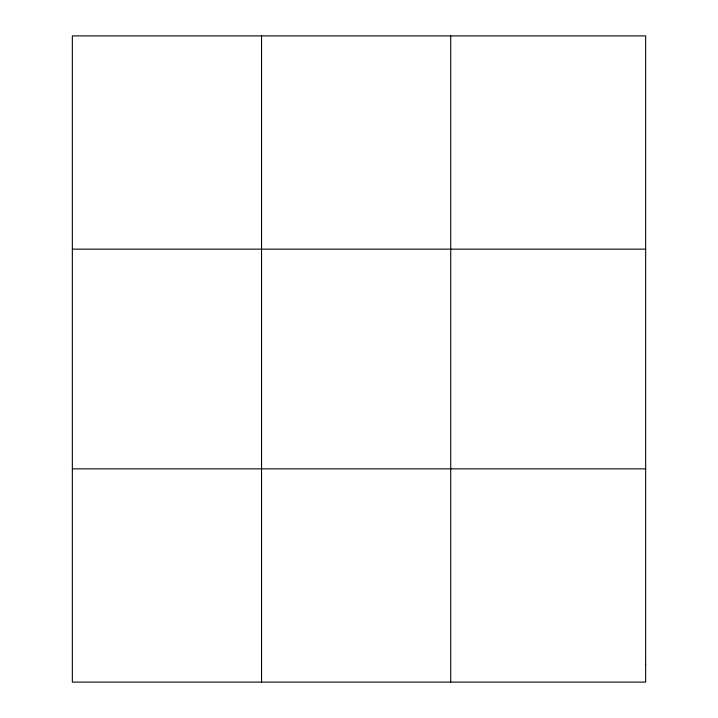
<?xml version="1.0" encoding="UTF-8"?>
<svg xmlns="http://www.w3.org/2000/svg" width="718" height="718" viewBox="0 0 718 718"><rect width="100%" height="100%" fill="white"/><g stroke="black" fill="none" stroke-linecap="round" stroke-linejoin="round"><path stroke-width="1.08" d="M261.54 35.9L261.54 682.1M450.724 35.9L450.724 682.1M72.347 249.146L645.653 249.146M72.347 468.854L645.653 468.854M645.653 664.33L645.653 682.1L72.347 682.1L72.347 35.9L645.653 35.9L645.653 664.33"/></g></svg>
